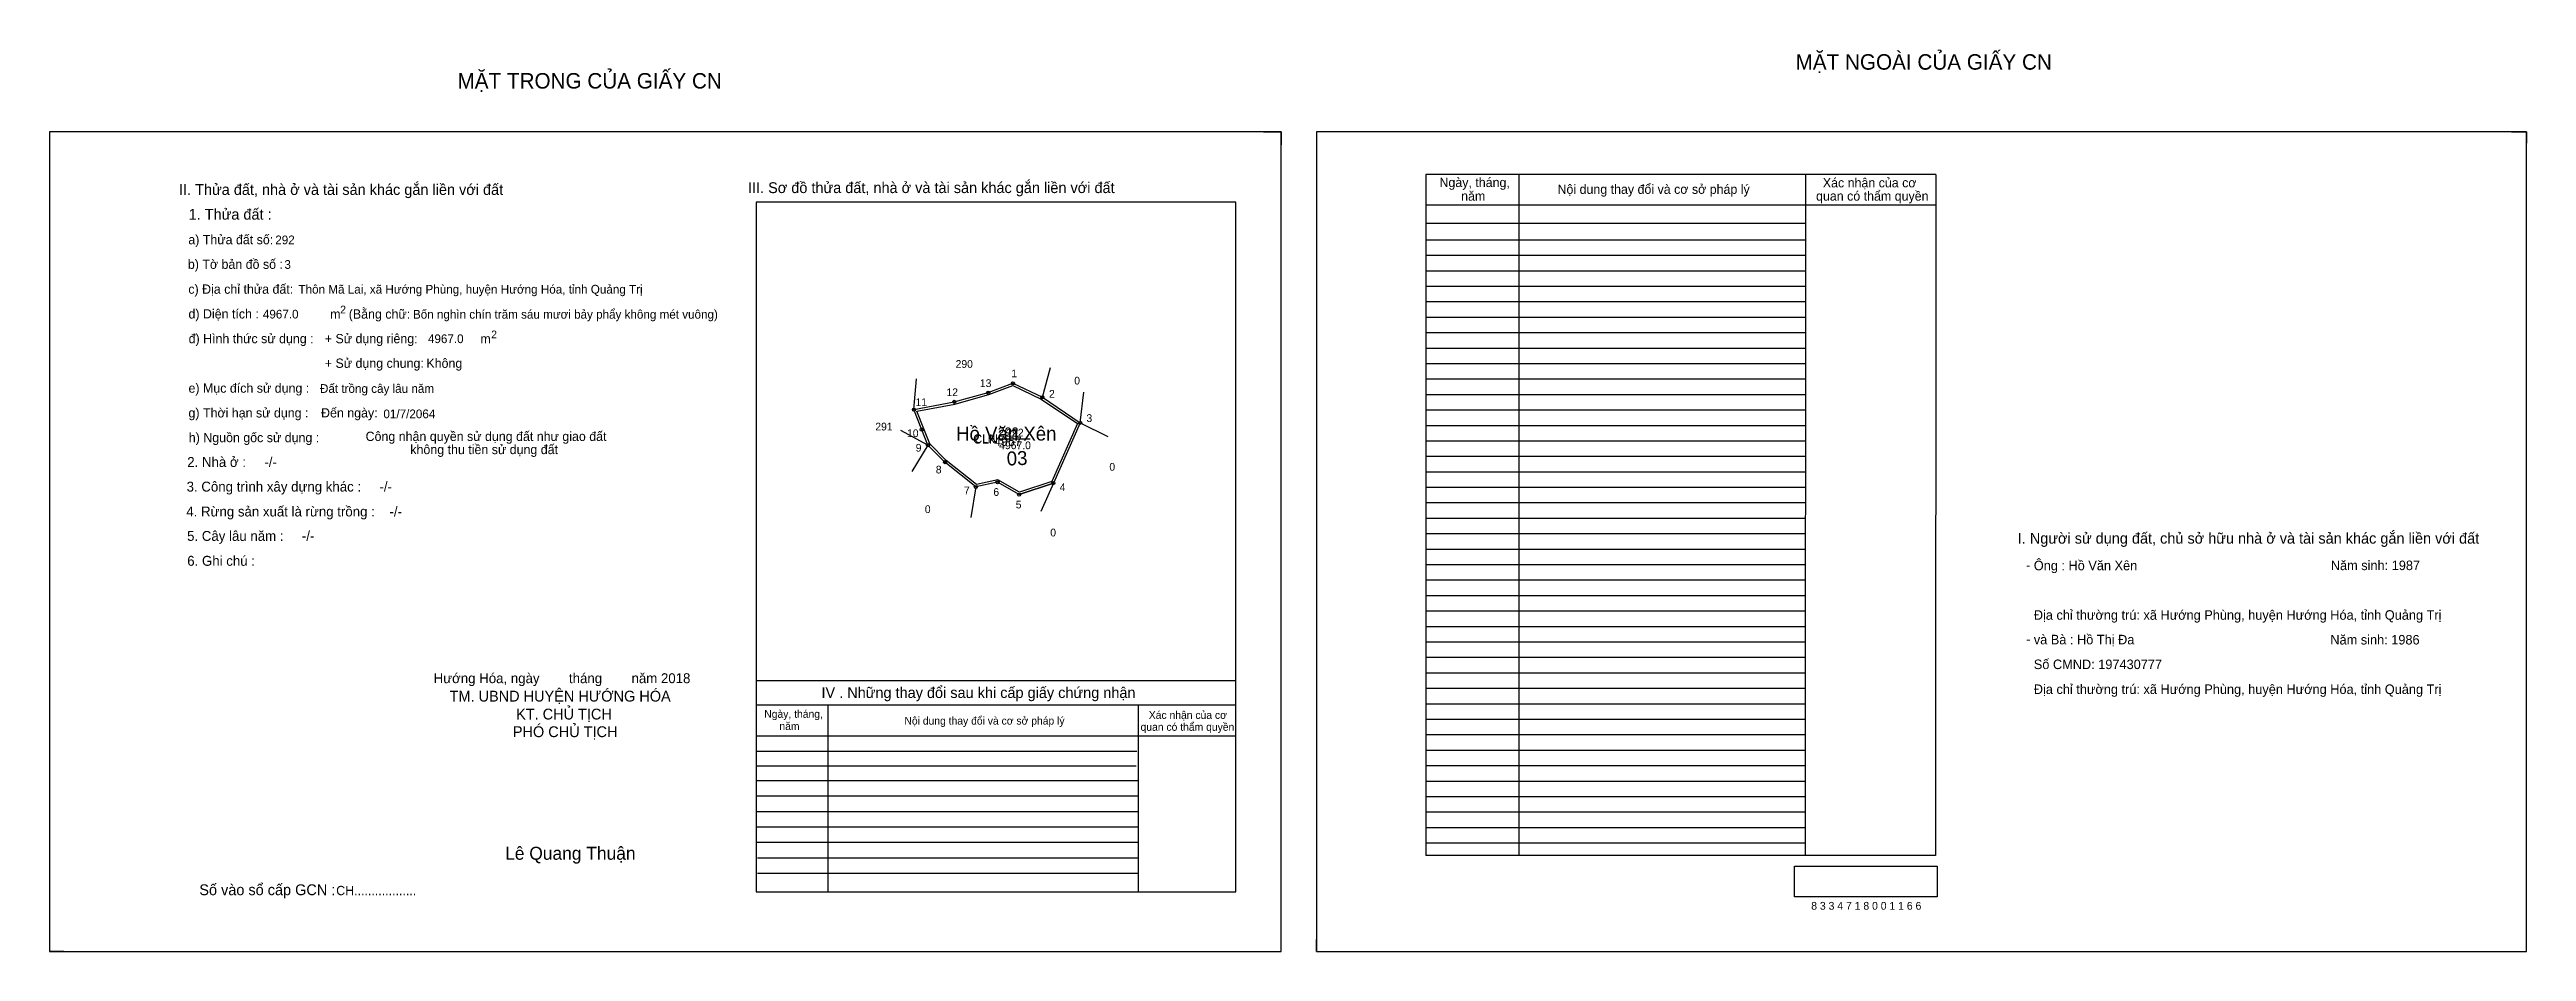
# Model space of a CAD drawing. Extents: x 531346 to 534856, y 1846865 to 1847489.
# Drawn here: x 533255 to 534856, y 1846906 to 1847489 of the extents above.
import ezdxf

# ---------------------------------------------------------------- set-up
doc = ezdxf.new("R2010")
doc.units = 0
for name, color, linetype in [('Default', 7, 'Continuous'), ('Level 10', 7, 'Continuous'), ('Level 11', 7, 'Continuous'), ('Level 13', 7, 'Continuous'), ('Level 2', 7, 'Continuous'), ('Level 27', 7, 'Continuous'), ('Level 3', 7, 'Continuous'), ('Level 36', 7, 'Continuous'), ('Level 4', 7, 'Continuous'), ('Level 5', 7, 'Continuous'), ('Level 55', 7, 'Continuous'), ('Level 6', 7, 'Continuous'), ('Level 7', 7, 'Continuous'), ('Level 8', 7, 'Continuous'), ('Level 9', 7, 'Continuous')]:
    doc.layers.add(name, color=color, linetype=linetype)

msp = doc.modelspace()

# ---------------------------------------------------------------- linework, layer by layer
at = {"layer": 'Level 10'}
for p, q in [((534040, 1847435.6), (534051.3, 1847435.6)), ((534051.3, 1847435.6), (534051.3, 1847427.2)), ((534846.8, 1847435.6), (534856.4, 1847435.6)), ((534856.4, 1847435.6), (534856.4, 1847428.2)), ((533882, 1847201), (533904.1, 1847208.4)), ((533255.2, 1846913.4), (533255.2, 1846905.6)), ((533264.4, 1846905.6), (533255.2, 1846905.6)), ((534074.1, 1846905.6), (534074.1, 1846913.4)), ((534074.1, 1846905.6), (534081.2, 1846905.6))]:
    msp.add_line(p, q, dxfattribs=at)
for points in [[(533255.2, 1846905.6), (534051.3, 1846905.6), (534051.3, 1847435.6), (533255.2, 1847435.6)], [(534074.1, 1846905.6), (534856.4, 1846905.6), (534856.4, 1847435.6), (534074.1, 1847435.6)], [(533897, 1847264), (533921.4, 1847247.4), (533904.1, 1847208.4), (533882, 1847201), (533868, 1847209), (533854, 1847206), (533834, 1847222), (533823, 1847233), (533819, 1847243), (533814, 1847256), (533840, 1847261), (533862, 1847267), (533878, 1847273)], [(533896.3, 1847262.8), (533919.7, 1847246.9), (533903, 1847209.5), (533882.2, 1847202.5), (533868.2, 1847210.5), (533854.4, 1847207.5), (533834.9, 1847223), (533824.2, 1847233.8), (533820.3, 1847243.5), (533815.9, 1847254.9), (533840.3, 1847259.6), (533862.4, 1847265.7), (533877.9, 1847271.5)]]:
    msp.add_lwpolyline(points, close=True, dxfattribs=at)
at = {"layer": 'Level 11'}
for centre in [(533878, 1847273), (533814, 1847256), (533840, 1847261), (533862, 1847267), (533897, 1847264), (533897, 1847264), (533819, 1847243), (533921.4, 1847247.4), (533823, 1847233), (533834, 1847222), (533868, 1847209), (533904.1, 1847208.4), (533854, 1847206), (533882, 1847201)]:
    msp.add_circle(centre, 1, dxfattribs=at)
at = {"layer": 'Level 13'}
msp.add_line((533869.8, 1847237), (533880, 1847237), dxfattribs=at)
at = {"layer": 'Level 27'}
for p, q in [((533814, 1847256), (533815.7, 1847275.9)), ((533897, 1847264), (533902.2, 1847283.3)), ((533921.4, 1847247.4), (533923.8, 1847267.3)), ((533823, 1847233), (533805.4, 1847242.5)), ((533921.4, 1847247.4), (533939.4, 1847238.7)), ((533823, 1847233), (533812.6, 1847215.9)), ((533854, 1847206), (533850.7, 1847186.3)), ((533904.1, 1847208.4), (533896, 1847190.1))]:
    msp.add_line(p, q, dxfattribs=at)
at = {"layer": 'Level 6'}
msp.add_lwpolyline([(534383.1, 1846960.7), (534475.5, 1846960.7), (534475.5, 1846940.9), (534383.1, 1846940.9)], close=True, dxfattribs=at)
at = {"layer": 'Level 7'}
for p, q in [((534390.1, 1847365.6), (534144.9, 1847365.6)), ((534390.1, 1847355.6), (534144.9, 1847355.6)), ((534390.1, 1847345.6), (534144.9, 1847345.6)), ((534390.1, 1847335.6), (534144.9, 1847335.6)), ((534390.1, 1847325.6), (534144.9, 1847325.6)), ((534390.1, 1847315.6), (534144.9, 1847315.6)), ((534390.1, 1847305.6), (534144.9, 1847305.6)), ((534390.1, 1847295.6), (534144.9, 1847295.6)), ((534390.1, 1847285.6), (534144.9, 1847285.6)), ((534390.1, 1847275.6), (534144.9, 1847275.6)), ((534390.1, 1847265.6), (534144.9, 1847265.6)), ((534390.1, 1847255.6), (534144.9, 1847255.6)), ((534390.1, 1847245.6), (534144.9, 1847245.6)), ((534390.1, 1847235.6), (534144.9, 1847235.6)), ((534390.1, 1847225.6), (534144.9, 1847225.6)), ((534390.1, 1847215.6), (534144.9, 1847215.6)), ((534390.1, 1847205.6), (534144.9, 1847205.6)), ((534390.1, 1847195.6), (534144.9, 1847195.6)), ((534390.1, 1847185.6), (534144.9, 1847185.6)), ((534390.1, 1847175.6), (534144.9, 1847175.6)), ((534390.1, 1847165.6), (534144.9, 1847165.6)), ((534390.1, 1847155.6), (534144.9, 1847155.6)), ((534390.1, 1847145.6), (534144.9, 1847145.6)), ((534390.1, 1847135.6), (534144.9, 1847135.6)), ((534390.1, 1847125.6), (534144.9, 1847125.6)), ((534390.1, 1847115.6), (534144.9, 1847115.6)), ((534390.1, 1847105.6), (534144.9, 1847105.6)), ((534390.1, 1847095.6), (534144.9, 1847095.6)), ((534390.1, 1847085.6), (534144.9, 1847085.6)), ((534390.1, 1847075.6), (534144.9, 1847075.6)), ((534390.1, 1847065.6), (534144.9, 1847065.6)), ((534390.1, 1847055.6), (534144.9, 1847055.6)), ((533958.1, 1847034.9), (533712, 1847034.9)), ((534390.1, 1847045.6), (534144.9, 1847045.6)), ((534390.1, 1847035.6), (534144.9, 1847035.6)), ((533957.7, 1847025.4), (533712, 1847025.4)), ((534390.1, 1847025.6), (534144.9, 1847025.6)), ((533958.9, 1847016), (533712, 1847016)), ((533958.9, 1847006), (533712, 1847006)), ((534390.1, 1847015.6), (534144.9, 1847015.6)), ((534390.1, 1847005.6), (534144.9, 1847005.6)), ((533958.9, 1846996), (533712, 1846996)), ((533958.9, 1846986), (533712, 1846986)), ((534390.1, 1846995.6), (534144.9, 1846995.6)), ((534390.1, 1846985.6), (534144.9, 1846985.6)), ((533958.9, 1846976), (533712, 1846976)), ((534390.1, 1846975.6), (534144.9, 1846975.6)), ((533958.9, 1846966), (533712.8, 1846966)), ((533958.9, 1846956), (533712.8, 1846956))]:
    msp.add_line(p, q, dxfattribs=at)
at = {"layer": 'Level 8'}
for p, q in [((534474.5, 1847408.1), (534144.9, 1847408.1)), ((534144.9, 1847408.1), (534144.9, 1846967.6)), ((534204.9, 1847408.1), (534204.9, 1846967.6)), ((534390.3, 1847407.9), (534390.1, 1846967.6)), ((534474.5, 1847408.1), (534474.4, 1846967.6)), ((534022, 1847390.2), (533712, 1847390.2)), ((533712, 1847390.2), (533712, 1846944.2)), ((534022, 1846944.2), (534022, 1847390.2)), ((534474.5, 1847388.1), (534144.9, 1847388.1)), ((534390.1, 1847376.3), (534144.9, 1847376.3)), ((534022, 1847080.6), (533712, 1847080.6)), ((534022, 1847064.9), (533712, 1847064.9)), ((533758.3, 1847064.9), (533758.3, 1846944.2)), ((533958.9, 1847064.9), (533958.9, 1846944.2)), ((534022, 1847044.9), (533712, 1847044.9)), ((534474.4, 1846967.6), (534144.9, 1846967.6)), ((533712, 1846944.2), (534022, 1846944.2))]:
    msp.add_line(p, q, dxfattribs=at)
at = {"layer": 'Level 9'}
msp.add_line((533869.1, 1847237), (533889.2, 1847237), dxfattribs=at)

# ---------------------------------------------------------------- texts
at = {"layer": 'Default'}
for s, p in [('e) Mục đích sử dụng :', (533345, 1847266.9)), ('g) Thời hạn sử dụng :', (533345, 1847250.9)), ('Đến ngày:', (533430.7, 1847250.9)), ('h) Nguồn gốc sử dụng :', (533345.2, 1847234.9)), ('Công nhận quyền sử dụng đất như giao đất', (533459.5, 1847235.7)), ('không thu tiền sử dụng đất', (533488.4, 1847227.2))]:
    msp.add_text(s, height=6, dxfattribs=at).set_placement(p)
at = {"layer": 'Level 13'}
for s, p in [('292', (533873.7, 1847238.6)), ('CLN', (533853.2, 1847234.5)), ('4967.0', (533869.1, 1847230.4))]:
    msp.add_text(s, height=5, dxfattribs=at).set_placement(p)
at = {"layer": 'Level 2'}
msp.add_text('Hồ Văn Xên', height=9, dxfattribs=at).set_placement((533841.2, 1847236))
at = {"layer": 'Level 3'}
msp.add_text('CLN', height=6, dxfattribs=at).set_placement((533852.2, 1847234))
at = {"layer": 'Level 36'}
for s, p in [('290', (533840.9, 1847283)), ('0', (533917.6, 1847272.2)), ('291', (533789, 1847242.5)), ('0', (533940.3, 1847216.5)), ('0', (533821, 1847189.1)), ('0', (533902.1, 1847174))]:
    msp.add_text(s, height=5, dxfattribs=at).set_placement(p)
at = {"layer": 'Level 4'}
msp.add_text('292', height=6, dxfattribs=at).set_placement((533868.2, 1847238.5))
at = {"layer": 'Level 5'}
msp.add_text('4967', height=6, dxfattribs=at).set_placement((533865.8, 1847232.5))
at = {"layer": 'Level 55'}
for s, height, p in [('290', 0.22, (533877.8, 1847272.8)), ('1', 0.8, (533877.8, 1847273)), ('11', 0.8, (533813.5, 1847256)), ('12', 0.8, (533839.4, 1847261)), ('290', 0.22, (533839.8, 1847260.8)), ('13', 0.8, (533861.5, 1847267)), ('290', 0.22, (533861.8, 1847266.8)), ('2', 0.8, (533896.7, 1847264)), ('290', 0.22, (533896.8, 1847263.8)), ('0', 0.22, (533896.9, 1847263.8)), ('0', 0.22, (533896.9, 1847263.8)), ('291', 0.22, (533813.8, 1847255.8)), ('290', 0.22, (533813.8, 1847255.8)), ('10', 0.8, (533818.4, 1847243)), ('291', 0.22, (533818.8, 1847242.8)), ('3', 0.8, (533921.2, 1847247.4)), ('0', 0.22, (533921.3, 1847247.2)), ('0', 0.22, (533921.3, 1847247.2)), ('0', 0.22, (533921.3, 1847247.2)), ('0', 0.22, (533921.3, 1847247.2)), ('9', 0.8, (533822.7, 1847233)), ('291', 0.22, (533822.8, 1847232.8)), ('0', 0.22, (533822.9, 1847232.8)), ('8', 0.8, (533833.7, 1847222)), ('0', 0.22, (533833.9, 1847221.8)), ('6', 0.8, (533867.7, 1847209)), ('0', 0.22, (533867.9, 1847208.8)), ('4', 0.8, (533903.8, 1847208.4)), ('7', 0.8, (533853.7, 1847206)), ('0', 0.22, (533853.9, 1847205.8)), ('0', 0.22, (533853.9, 1847205.8)), ('5', 0.8, (533881.7, 1847201)), ('0', 0.22, (533881.9, 1847200.8)), ('0', 0.22, (533904, 1847208.1)), ('0', 0.22, (533904, 1847208.1)), ('0', 0.22, (533904, 1847208.1))]:
    msp.add_text(s, height=height, dxfattribs=at).set_placement(p)
at = {"layer": 'Level 6'}
for s, height, p in [('292', 5.63, (533401.1, 1847362.9)), ('3', 5.63, (533407, 1847347)), ('Thôn Mã Lai, xã Hướng Phùng, huyện Hướng Hóa, tỉnh Quảng Trị', 5.64, (533416.1, 1847331)), ('4967.0', 5.63, (533393.1, 1847314.9)), ('Bốn nghìn chín trăm sáu mươi bảy phẩy không mét vuông)', 5.632, (533490.1, 1847314.8)), ('4967.0', 5.63, (533499.8, 1847299)), ('Đất trồng cây lâu năm', 5.64, (533430, 1847266.8)), ('01/7/2064', 5.64, (533471, 1847250.4)), ('Ông : Hồ Văn Xên', 6.16, (534537.9, 1847152.1)), ('Năm sinh: 1987', 6.16, (534729.9, 1847152.2)), ('Địa chỉ thường trú: xã Hướng Phùng, huyện Hướng Hóa, tỉnh Quảng Trị', 6.16, (534537.9, 1847120.1)), ('và Bà : Hồ Thị Đa', 6.16, (534537.9, 1847104.2)), ('Năm sinh: 1986', 6.16, (534729.6, 1847104.1)), ('Số CMND: 197430777', 6.16, (534537.9, 1847088.2)), ('Địa chỉ thường trú: xã Hướng Phùng, huyện Hướng Hóa, tỉnh Quảng Trị', 6.16, (534537.9, 1847072.1)), ('8 3 3 4 7 1 8 0 0 1 1 6 6', 5.04, (534394, 1846932.6))]:
    msp.add_text(s, height=height, dxfattribs=at).set_placement(p)
at = {"layer": 'Level 7'}
for s, height, p in [('MẶT NGOÀI CỦA GIẤY CN', 10, (534383.9, 1847475.8)), ('MẶT TRONG CỦA GIẤY CN', 10, (533518.9, 1847463.6)), ('II. Thửa đất, nhà ở và tài sản khác gắn liền với đất', 7, (533338.9, 1847394.8)), ('III. Sơ đồ thửa đất, nhà ở và tài sản khác gắn liền với đất', 7, (533706.7, 1847396)), ('Ngày, tháng,', 6, (534153.7, 1847399.9)), ('Nội dung thay đổi và cơ sở pháp lý', 6, (534230, 1847395.5)), ('Xác nhận của cơ', 6, (534401.5, 1847399.7)), ('1. Thửa đất :', 7, (533345.1, 1847378.8)), ('năm', 6, (534167.7, 1847391.1)), (' quan có thẩm quyền', 6, (534394.9, 1847391.1)), ('a) Thửa đất số:', 6, (533344.9, 1847362.9)), ('b) Tờ bản đồ số :', 6, (533344.6, 1847347)), ('c) Địa chỉ thửa đất:', 6, (533344.9, 1847330.9)), ('d) Diện tích :', 6, (533345, 1847314.9)), ('2', 5, (533443.1, 1847318.2)), ('(Bằng chữ:', 6, (533448.6, 1847314.8)), ('đ) Hình thức sử dụng :', 6, (533345.1, 1847298.9)), ('+ Sử dụng riêng:', 6, (533433.1, 1847298.9)), ('m', 6, (533436.6, 1847314.8)), ('2', 5, (533540.7, 1847302.1)), ('+ Sử dụng chung:', 6, (533433.1, 1847283)), ('Không', 6, (533498.8, 1847283)), ('m', 6, (533533.7, 1847298.8)), ('2. Nhà ở :     -/-', 6.4, (533344.2, 1847218.9)), ('3. Công trình xây dựng khác :     -/-', 6.4, (533343.8, 1847203)), ('4. Rừng sản xuất là rừng trồng :    -/-', 6.4, (533343.6, 1847186.9)), ('5. Cây lâu năm :     -/-', 6.4, (533344.1, 1847171.1)), ('I. Người sử dụng đất, chủ sở hữu nhà ở và tài sản khác gắn liền với đất', 7, (534527.5, 1847169.3)), ('6. Ghi chú :', 6.4, (533344.2, 1847155)), ('-', 6.4, (534532.8, 1847152.3)), ('-', 6.4, (534532.9, 1847104.4)), ('Hướng Hóa, ngày        tháng        năm 2018', 6.4, (533503.5, 1847079.1)), ('TM. UBND HUYỆN HƯỚNG HÓA', 7, (533513.8, 1847067.2)), ('KT. CHỦ TỊCH', 7, (533556.8, 1847055.6)), ('IV . Những thay đổi sau khi cấp giấy chứng nhận', 7, (533754.2, 1847069.5)), ('PHÓ CHỦ TỊCH', 7, (533554.7, 1847044.2)), ('Ngày, tháng,', 5, (533717.2, 1847056.7)), ('năm', 5, (533727, 1847048.8)), ('Nội dung thay đổi và cơ sở pháp lý', 5, (533807.8, 1847052.3)), (' quan có thẩm quyền', 5, (533958.6, 1847048.3)), ('Xác nhận của cơ', 5, (533965.8, 1847056)), ('Lê Quang Thuận', 8.4, (533549.7, 1846964.9)), ('Số vào sổ cấp GCN :', 7, (533352, 1846942)), ('CH..................', 6, (533440.5, 1846942))]:
    msp.add_text(s, height=height, dxfattribs=at).set_placement(p)
msp.add_text('03', height=9, rotation=2, dxfattribs=at).set_placement((533874.1, 1847219.8))
at = {"layer": 'Level 9'}
for s, p in [('13', (533856.6, 1847270.6)), ('1', (533876.9, 1847276.9)), ('11', (533815, 1847258.3)), ('12', (533835, 1847264.7)), ('2', (533901.3, 1847263.7)), ('10', (533809.5, 1847238.2)), ('3', (533925.5, 1847248)), ('9', (533815.1, 1847228.8)), ('8', (533828.1, 1847214.7)), ('7', (533846.3, 1847201.2)), ('6', (533865.3, 1847200.2)), ('5', (533879.8, 1847192.1)), ('4', (533908.2, 1847203.3))]:
    msp.add_text(s, height=5, dxfattribs=at).set_placement(p)

doc.saveas('drawing.dxf')
